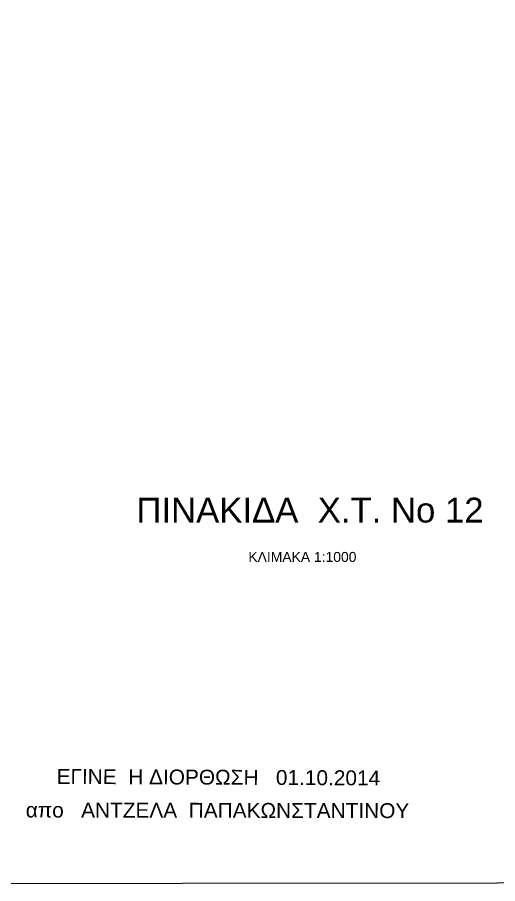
# Model space of a CAD drawing. Header units: millimetres. Extents: x 771 to 3391, y 686 to 1835.
# Drawn here: x 2935.6 to 3128.9, y 763.4 to 1112.1 of the extents above; entities that cross this region are included whole.
import ezdxf

# ---------------------------------------------------------------- set-up
doc = ezdxf.new("R2010")
doc.units = ezdxf.units.MM
doc.layers.add('Επιγραφές - Σχήματα', color=7, linetype='Continuous')
doc.layers.add('Υπόβαθρο ΔΕΗ', color=7, linetype='Continuous')
doc.styles.add('arial', font='arial.ttf')
doc.styles.get("Standard").update_dxf_attribs({"font": 'arial.ttf'})

msp = doc.modelspace()

# ---------------------------------------------------------------- linework, layer by layer
at = {"layer": 'Υπόβαθρο ΔΕΗ'}
msp.add_lwpolyline([(2899.29583, 1762.81833), (3390.67144, 1752.79437), (3381.94404, 763.79634), (2875.29445, 763.38266)], dxfattribs=at)

# ---------------------------------------------------------------- texts
at = {"ltscale": 40, "char_height": 6, "width": 256.0155473, "attachment_point": 1, "style": 'arial'}
for s, insert, rotation in [('ΕΓΙΝΕ  Η ΔΙΟΡΘΩΣΗ   01.10.2014', (2951.40843, 809.54339), 359.7283813), ('απο   ΑΝΤΖΕΛΑ  ΠΑΠΑΚΩΝΣΤΑΝΤΙΝΟΥ', (2938.99451, 796.03723), 359.9033316)]:
    msp.add_mtext(s, dxfattribs=dict(at, insert=insert, rotation=rotation))
at = {"layer": 'Επιγραφές - Σχήματα', "ltscale": 10, "width": 315.0360996, "attachment_point": 1}
for s, insert, char_height in [('ΠΙΝΑΚΙΔΑ  Χ.Τ. Νο 12', (2983.48368, 918.74506), 10), ('ΚΛΙΜΑΚΑ 1:1000', (3028.56543, 896.8986), 4)]:
    msp.add_mtext(s, dxfattribs=dict(at, insert=insert, char_height=char_height))

doc.saveas('drawing.dxf')
